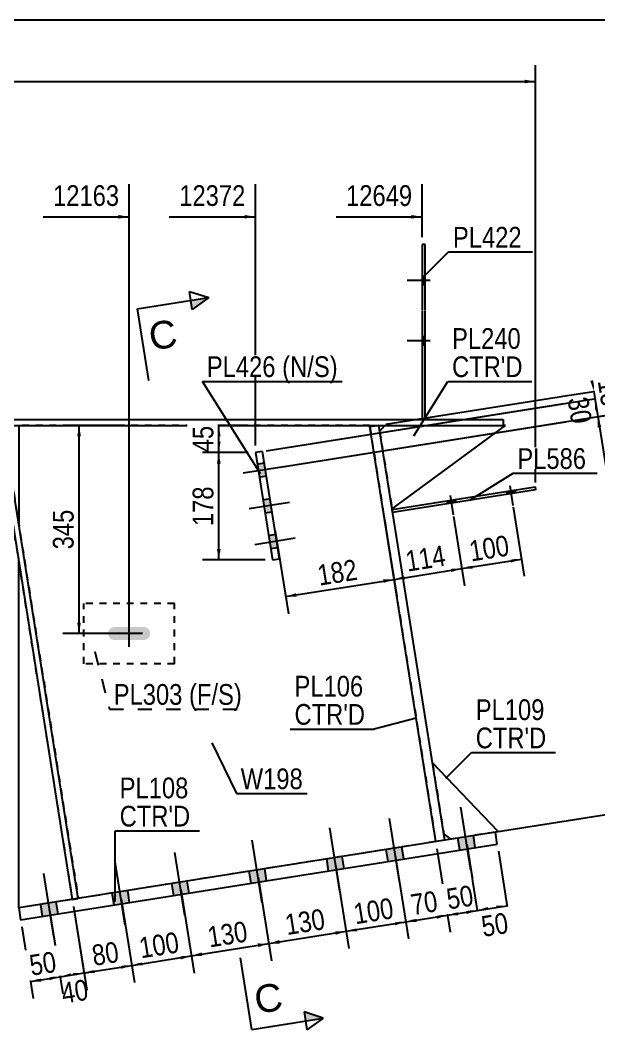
# Model space of a CAD drawing. Header units: millimetres. Extents: x -1070 to -667, y -188 to 89.
# Drawn here: x -820.3 to -740.4, y -50.2 to 89.3 of the extents above; entities that cross this region are included whole.
import ezdxf

# ---------------------------------------------------------------- set-up
doc = ezdxf.new("R2010")
doc.units = ezdxf.units.MM
doc.linetypes.add('DXK_LINE_DOT1', pattern=[1.8814, 0.9407, -0.9407])
doc.linetypes.add('DXK_LINE_DOT2', pattern=[3.9198, 1.9599, -1.9599])
doc.styles.add('Arial', font='ARIAL.TTF', dxfattribs={"height": 0.2})
doc.styles.add('Arial Narrow', font='ARIALN.TTF', dxfattribs={"height": 0.2})

# ---------------------------------------------------------------- blocks, each defined once
blk = doc.blocks.new('Unknown-624476485-1210')
at = {"color": 5, "linetype": 'Continuous'}
blk.add_line((-667, 89.32), (-1067, 89.32), dxfattribs=at)
blk = doc.blocks.new('Part-624476485-1573 - 1550')
at = {"color": 2, "linetype": 'Continuous'}
for p, q in [((-838.93, 34.17), (-835.6, 34.17)), ((-838.93, 34.17), (-838.93, 33.33)), ((-835.5, 34.17), (-826.96, 34.17)), ((-826.86, 34.17), (-753.64, 34.17)), ((-753.64, 34.17), (-753.64, 33.33)), ((-838.93, 33.33), (-835.6, 33.33)), ((-835.5, 33.33), (-826.96, 33.33)), ((-826.86, 33.33), (-753.64, 33.33))]:
    blk.add_line(p, q, dxfattribs=at)
blk = doc.blocks.new('Bolt-624476485-2109 - 1550')
at = {"linetype": 'Continuous'}
for points in [[(-753.11, 23.82), (-751.96, 24), (-752.03, 24.42), (-753.18, 24.23)], [(-753.11, 23.82), (-751.96, 24), (-752.03, 24.42), (-753.18, 24.23)], [(-761.34, 22.51), (-760.19, 22.7), (-760.26, 23.11), (-761.41, 22.92)], [(-761.34, 22.51), (-760.19, 22.7), (-760.26, 23.11), (-761.41, 22.92)]]:
    blk.add_hatch(color=3, dxfattribs=at).paths.add_polyline_path(points)
at = {"color": 3, "linetype": 'Continuous'}
for p, q in [((-753.18, 24.23), (-753.11, 23.82)), ((-753.18, 24.23), (-753.11, 23.82)), ((-752.71, 24.98), (-752.28, 22.27)), ((-752.71, 24.98), (-752.28, 22.27)), ((-752.03, 24.42), (-751.96, 24)), ((-752.03, 24.42), (-751.96, 24)), ((-761.41, 22.92), (-761.34, 22.51)), ((-761.41, 22.92), (-761.34, 22.51)), ((-760.94, 23.67), (-760.51, 20.96)), ((-760.94, 23.67), (-760.51, 20.96)), ((-760.26, 23.11), (-760.19, 22.7)), ((-760.26, 23.11), (-760.19, 22.7))]:
    blk.add_line(p, q, dxfattribs=at)
blk = doc.blocks.new('Part-624476485-1768 - 1550')
at = {"color": 2, "linetype": 'Continuous'}
for p, q in [((-772.05, 33.17), (-771.01, 33.33)), ((-762.93, -24.17), (-772.05, 33.17)), ((-761.69, -23.98), (-770.81, 33.33))]:
    blk.add_line(p, q, dxfattribs=at)
at = {"color": 7, "linetype": 'DXK_LINE_DOT1'}
for p, q in [((-771.01, 33.33), (-770.81, 33.37)), ((-770.81, 33.37), (-770.81, 33.33)), ((-761.69, -23.98), (-762.93, -24.17))]:
    blk.add_line(p, q, dxfattribs=at)
blk = doc.blocks.new('Part-624476485-1790 - 1550')
at = {"color": 2, "linetype": 'Continuous'}
for p, q in [((-822.7, 33.33), (-823.52, 33.2)), ((-823.52, 33.2), (-813.13, -32.16)), ((-812.31, -32.02), (-822.7, 33.33))]:
    blk.add_line(p, q, dxfattribs=at)
at = {"color": 7, "linetype": 'DXK_LINE_DOT1'}
blk.add_line((-813.13, -32.16), (-812.31, -32.02), dxfattribs=at)
blk = doc.blocks.new('Part-624476485-1812 - 1550')
at = {"color": 7, "linetype": 'DXK_LINE_DOT1'}
for p, q in [((-822.7, 33.33), (-823.52, 33.2)), ((-823.52, 33.2), (-813.13, -32.16)), ((-822.7, 33.33), (-812.31, -32.02))]:
    blk.add_line(p, q, dxfattribs=at)
blk = doc.blocks.new('Part-624476485-2029 - 1550')
at = {"color": 2, "linetype": 'Continuous'}
for p, q in [((-786.86, 29.72), (-787.84, 29.57)), ((-787.84, 29.57), (-785.49, 14.75)), ((-784.5, 14.91), (-786.86, 29.72)), ((-785.49, 14.75), (-784.5, 14.91))]:
    blk.add_line(p, q, dxfattribs=at)
blk = doc.blocks.new('Part-624476485-1841 - 1550')
at = {"color": 2, "linetype": 'Continuous'}
for p, q in [((-770.68, 32.51), (-769.97, 33.33)), ((-768.97, 21.81), (-753.31, 33.33)), ((-753.31, 33.33), (-753.64, 33.33))]:
    blk.add_line(p, q, dxfattribs=at)
at = {"color": 7, "linetype": 'DXK_LINE_DOT1'}
for p, q in [((-770.68, 32.51), (-768.97, 21.81)), ((-769.97, 33.33), (-753.64, 33.33))]:
    blk.add_line(p, q, dxfattribs=at)
blk = doc.blocks.new('Part-624476485-1870 - 1550')
at = {"color": 2, "linetype": 'Continuous'}
for p, q in [((-754.7, -22.86), (-820.54, -33.33)), ((-754.44, -24.51), (-754.7, -22.86)), ((-820.28, -34.98), (-754.44, -24.51)), ((-820.54, -33.33), (-820.28, -34.98))]:
    blk.add_line(p, q, dxfattribs=at)
blk = doc.blocks.new('Bolt-624476485-2114 - 1550')
at = {"linetype": 'Continuous'}
blk.add_hatch(color=3, dxfattribs=at).paths.add_polyline_path([(-808.12, 4.93), (-808.19, 4.58), (-808.12, 4.23), (-807.92, 3.93), (-807.63, 3.73), (-807.28, 3.66), (-803.28, 3.66), (-802.92, 3.73), (-802.63, 3.93), (-802.43, 4.23), (-802.36, 4.58), (-802.43, 4.93), (-802.63, 5.22), (-802.92, 5.42), (-803.28, 5.49), (-807.28, 5.49), (-807.63, 5.42), (-807.92, 5.22)])
at = {"color": 3, "linetype": 'Continuous'}
for p, q in [((-805.28, 2.74), (-805.28, 6.41)), ((-803.44, 4.58), (-807.11, 4.58))]:
    blk.add_line(p, q, dxfattribs=at)
blk = doc.blocks.new('Part-624476485-1899 - 1550')
at = {"color": 2, "linetype": 'Continuous'}
for p, q in [((-754.29, -22.8), (-763.4, -13.28)), ((-761.82, -23.15), (-760.87, -23.85)), ((-754.29, -22.8), (-754.7, -22.86))]:
    blk.add_line(p, q, dxfattribs=at)
at = {"color": 7, "linetype": 'DXK_LINE_DOT1'}
for p, q in [((-763.4, -13.28), (-761.82, -23.15)), ((-754.7, -22.86), (-760.87, -23.85))]:
    blk.add_line(p, q, dxfattribs=at)
blk = doc.blocks.new('Bolt-624476485-2102 - 1550')
at = {"linetype": 'Continuous'}
for points in [[(-757.74, -23.35), (-759.88, -23.69), (-759.62, -25.33), (-757.48, -24.99)], [(-757.74, -23.35), (-759.88, -23.69), (-759.62, -25.33), (-757.48, -24.99)], [(-767.62, -24.92), (-769.76, -25.26), (-769.5, -26.9), (-767.36, -26.56)], [(-767.62, -24.92), (-769.76, -25.26), (-769.5, -26.9), (-767.36, -26.56)], [(-775.85, -26.23), (-777.99, -26.57), (-777.73, -28.21), (-775.59, -27.87)], [(-775.85, -26.23), (-777.99, -26.57), (-777.73, -28.21), (-775.59, -27.87)], [(-786.55, -27.93), (-788.69, -28.27), (-788.43, -29.91), (-786.29, -29.57)], [(-786.55, -27.93), (-788.69, -28.27), (-788.43, -29.91), (-786.29, -29.57)], [(-797.25, -29.63), (-799.39, -29.97), (-799.13, -31.62), (-796.99, -31.28)], [(-797.25, -29.63), (-799.39, -29.97), (-799.13, -31.62), (-796.99, -31.28)], [(-805.48, -30.94), (-807.62, -31.28), (-807.36, -32.92), (-805.22, -32.58)], [(-805.48, -30.94), (-807.62, -31.28), (-807.36, -32.92), (-805.22, -32.58)], [(-815.35, -32.51), (-817.49, -32.85), (-817.23, -34.5), (-815.09, -34.15)], [(-815.35, -32.51), (-817.49, -32.85), (-817.23, -34.5), (-815.09, -34.15)]]:
    blk.add_hatch(color=3, dxfattribs=at).paths.add_polyline_path(points)
at = {"color": 3, "linetype": 'Continuous'}
for p, q in [((-758.08, -28.12), (-759.47, -19.4)), ((-758.08, -28.12), (-759.47, -19.4)), ((-776.19, -31), (-777.57, -22.28)), ((-776.19, -31), (-777.57, -22.28)), ((-767.96, -29.69), (-769.34, -20.97)), ((-767.96, -29.69), (-769.34, -20.97)), ((-759.62, -25.33), (-759.88, -23.69)), ((-759.62, -25.33), (-759.88, -23.69)), ((-757.48, -24.99), (-757.74, -23.35)), ((-757.48, -24.99), (-757.74, -23.35)), ((-786.89, -32.7), (-788.27, -23.98)), ((-786.89, -32.7), (-788.27, -23.98)), ((-767.36, -26.56), (-767.62, -24.92)), ((-767.36, -26.56), (-767.62, -24.92)), ((-797.59, -34.4), (-798.97, -25.68)), ((-797.59, -34.4), (-798.97, -25.68)), ((-775.59, -27.87), (-775.85, -26.23)), ((-775.59, -27.87), (-775.85, -26.23)), ((-769.5, -26.9), (-769.76, -25.26)), ((-769.5, -26.9), (-769.76, -25.26)), ((-805.82, -35.71), (-807.2, -26.99)), ((-805.82, -35.71), (-807.2, -26.99)), ((-777.73, -28.21), (-777.99, -26.57)), ((-777.73, -28.21), (-777.99, -26.57)), ((-815.69, -37.28), (-817.08, -28.56)), ((-815.69, -37.28), (-817.08, -28.56)), ((-788.43, -29.91), (-788.69, -28.27)), ((-788.43, -29.91), (-788.69, -28.27)), ((-786.29, -29.57), (-786.55, -27.93)), ((-786.29, -29.57), (-786.55, -27.93)), ((-799.13, -31.62), (-799.39, -29.97)), ((-799.13, -31.62), (-799.39, -29.97)), ((-796.99, -31.28), (-797.25, -29.63)), ((-796.99, -31.28), (-797.25, -29.63)), ((-807.36, -32.92), (-807.62, -31.28)), ((-807.36, -32.92), (-807.62, -31.28)), ((-805.22, -32.58), (-805.48, -30.94)), ((-805.22, -32.58), (-805.48, -30.94)), ((-817.23, -34.5), (-817.49, -32.85)), ((-817.23, -34.5), (-817.49, -32.85)), ((-815.09, -34.15), (-815.35, -32.51)), ((-815.09, -34.15), (-815.35, -32.51))]:
    blk.add_line(p, q, dxfattribs=at)
blk = doc.blocks.new('Part-624476485-1941 - 1550')
at = {"color": 7, "linetype": 'DXK_LINE_DOT1'}
for p, q in [((-799.02, 8.74), (-811.53, 8.74)), ((-811.53, 0.41), (-811.53, 8.74)), ((-799.02, 0.41), (-799.02, 8.74)), ((-799.02, 0.41), (-811.53, 0.41))]:
    blk.add_line(p, q, dxfattribs=at)
blk = doc.blocks.new('Part-624476485-2007 - 1550')
at = {"color": 2, "linetype": 'Continuous'}
for p, q in [((-768.96, 21.72), (-749.21, 24.86)), ((-749.14, 24.45), (-768.9, 21.31)), ((-749.21, 24.86), (-749.14, 24.45))]:
    blk.add_line(p, q, dxfattribs=at)
at = {"color": 7, "linetype": 'DXK_LINE_DOT1'}
blk.add_line((-768.9, 21.31), (-768.96, 21.72), dxfattribs=at)
blk = doc.blocks.new('Part-624476485-2097 - 1550')
at = {"color": 2, "linetype": 'Continuous'}
for p, q in [((-820.54, 33.33), (-820.54, 19.73)), ((-772.05, 33.17), (-772.07, 33.33)), ((-820.54, -33.33), (-820.54, 14.42))]:
    blk.add_line(p, q, dxfattribs=at)
at = {"color": 7, "linetype": 'DXK_LINE_DOT1'}
for p, q in [((-772.07, 33.33), (-820.54, 33.33)), ((-772.05, 33.17), (-762.93, -24.17)), ((-762.93, -24.17), (-812.31, -32.02)), ((-813.13, -32.16), (-820.54, -33.33))]:
    blk.add_line(p, q, dxfattribs=at)
blk = doc.blocks.new('Bolt-624476485-2110 - 1550')
at = {"linetype": 'Continuous'}
for points in [[(-787.59, 28), (-787.31, 26.19), (-786.32, 26.35), (-786.61, 28.16)], [(-786.81, 23.07), (-786.52, 21.26), (-785.53, 21.41), (-785.82, 23.22)], [(-786.02, 18.13), (-785.74, 16.32), (-784.75, 16.47), (-785.04, 18.29)]]:
    blk.add_hatch(color=3, dxfattribs=at).paths.add_polyline_path(points)
at = {"color": 3, "linetype": 'Continuous'}
for p, q in [((-787.59, 28), (-786.61, 28.16)), ((-789.51, 26.77), (-783.91, 27.66)), ((-787.31, 26.19), (-786.32, 26.35)), ((-788.72, 21.83), (-783.13, 22.72)), ((-786.81, 23.07), (-785.82, 23.22)), ((-786.52, 21.26), (-785.53, 21.41)), ((-786.02, 18.13), (-785.04, 18.29)), ((-787.94, 16.9), (-782.34, 17.79)), ((-785.74, 16.32), (-784.75, 16.47))]:
    blk.add_line(p, q, dxfattribs=at)
blk = doc.blocks.new('Part-624476485-8720 - 1550')
at = {"color": 2, "linetype": 'Continuous'}
for p, q in [((-764.39, 58.35), (-764.8, 58.35)), ((-764.8, 58.35), (-764.8, 49.22)), ((-764.39, 49.22), (-764.39, 58.35)), ((-764.8, 49.12), (-764.8, 34.17)), ((-764.39, 34.17), (-764.39, 49.12))]:
    blk.add_line(p, q, dxfattribs=at)
at = {"color": 7, "linetype": 'DXK_LINE_DOT1'}
blk.add_line((-764.8, 34.17), (-764.39, 34.17), dxfattribs=at)
blk = doc.blocks.new('Bolt-624476485-8731 - 1550')
at = {"linetype": 'Continuous'}
for points in [[(-764.39, 52.76), (-764.39, 53.93), (-764.8, 53.93), (-764.8, 52.76)], [(-764.39, 52.76), (-764.39, 53.93), (-764.8, 53.93), (-764.8, 52.76)], [(-764.39, 44.41), (-764.39, 45.58), (-764.8, 45.58), (-764.8, 44.41)], [(-764.39, 44.41), (-764.39, 45.58), (-764.8, 45.58), (-764.8, 44.41)]]:
    blk.add_hatch(color=3, dxfattribs=at).paths.add_polyline_path(points)
at = {"color": 3, "linetype": 'Continuous'}
for p, q in [((-763.72, 53.35), (-766.89, 53.35)), ((-763.72, 53.35), (-766.89, 53.35)), ((-764.39, 53.93), (-764.8, 53.93)), ((-764.39, 53.93), (-764.8, 53.93)), ((-764.39, 52.76), (-764.8, 52.76)), ((-764.39, 52.76), (-764.8, 52.76)), ((-763.72, 45), (-766.89, 45)), ((-763.72, 45), (-766.89, 45)), ((-764.39, 45.58), (-764.8, 45.58)), ((-764.39, 45.58), (-764.8, 45.58)), ((-764.39, 44.41), (-764.8, 44.41)), ((-764.39, 44.41), (-764.8, 44.41))]:
    blk.add_line(p, q, dxfattribs=at)
blk = doc.blocks.new('StraightDimension-624476485-2491 - 1550')
at = {"linetype": 'Continuous'}
for points in [[(-773.78, -36.58), (-775.3, -36.56), (-773.86, -36.08)], [(-768.59, -35.24), (-767.07, -35.26), (-768.51, -35.74)]]:
    blk.add_hatch(color=7, dxfattribs=at).paths.add_polyline_path(points)
at = {"color": 7, "linetype": 'Continuous'}
for p, q in [((-768.53, -26.08), (-766.7, -37.63)), ((-776.76, -27.38), (-774.93, -38.93)), ((-775.3, -36.56), (-767.07, -35.26))]:
    blk.add_line(p, q, dxfattribs=at)
at = {"color": 0}
blk.add_wipeout([(-767.91, -35.24), (-768.57, -31.09), (-775.17, -32.14), (-774.51, -36.29)], dxfattribs=at)
at = {"color": 3, "style": 'Arial Narrow'}
blk.add_text('100', height=2.863, rotation=9.0355, dxfattribs=at).set_placement((-774.01, -35.6))
blk = doc.blocks.new('StraightDimension-624476485-13691 - 1550')
at = {"linetype": 'Continuous'}
for points in [[(-757.81, 13.54), (-759.33, 13.55), (-757.89, 14.04)], [(-752.62, 14.87), (-751.1, 14.86), (-752.54, 14.38)]]:
    blk.add_hatch(color=7, dxfattribs=at).paths.add_polyline_path(points)
at = {"color": 7, "linetype": 'Continuous'}
for p, q in [((-752.24, 22.04), (-750.72, 12.49)), ((-760.47, 20.73), (-758.95, 11.18)), ((-759.33, 13.55), (-751.1, 14.86))]:
    blk.add_line(p, q, dxfattribs=at)
at = {"color": 0}
blk.add_wipeout([(-751.94, 14.88), (-752.59, 19.03), (-759.2, 17.98), (-758.54, 13.83)], dxfattribs=at)
at = {"color": 3, "style": 'Arial Narrow'}
blk.add_text('100', height=2.863, rotation=9.0355, dxfattribs=at).set_placement((-758.04, 14.52))
blk = doc.blocks.new('StraightDimension-624476485-13721 - 1550')
at = {"linetype": 'Continuous'}
for points in [[(-740.95, 35.51), (-740.94, 37.03), (-740.46, 35.58)], [(-740.54, 36.08), (-740.55, 34.56), (-741.03, 36)]]:
    blk.add_hatch(color=7, dxfattribs=at).paths.add_polyline_path(points)
at = {"color": 7, "linetype": 'Continuous'}
for p, q in [((-786.36, 29.8), (-738.57, 37.4)), ((-740.94, 37.03), (-740.55, 34.56)), ((-784.41, 27.58), (-738.18, 34.93))]:
    blk.add_line(p, q, dxfattribs=at)
at = {"color": 0}
blk.add_wipeout([(-744.66, 32.71), (-740.51, 33.37), (-741.27, 38.17), (-745.42, 37.51)], dxfattribs=at)
at = {"color": 3, "style": 'Arial Narrow'}
blk.add_text('30', height=2.863, rotation=-80.9647, dxfattribs=at).set_placement((-744.74, 37.01))
blk = doc.blocks.new('StraightDimension-624476485-2387 - 1550')
at = {"linetype": 'Continuous'}
for points in [[(-793.15, 31.83), (-792.9, 33.33), (-792.65, 31.83)], [(-792.65, 31.07), (-792.9, 29.57), (-793.15, 31.07)]]:
    blk.add_hatch(color=7, dxfattribs=at).paths.add_polyline_path(points)
at = {"color": 7, "linetype": 'Continuous'}
for p, q in [((-788.84, 33.33), (-795.15, 33.33)), ((-792.9, 29.57), (-792.9, 33.33)), ((-788.84, 29.57), (-795.15, 29.57))]:
    blk.add_line(p, q, dxfattribs=at)
at = {"color": 0}
blk.add_wipeout([(-793.05, 33.88), (-797.25, 33.88), (-797.25, 29.02), (-793.05, 29.02)], dxfattribs=at)
at = {"color": 3, "style": 'Arial Narrow'}
blk.add_text('45', height=2.863, rotation=90.0002, dxfattribs=at).set_placement((-793.65, 29.62))
blk = doc.blocks.new('StraightDimension-624476485-2401 - 1550')
at = {"linetype": 'Continuous'}
for points in [[(-812.45, 31.83), (-812.2, 33.33), (-811.95, 31.83)], [(-811.95, 6.08), (-812.2, 4.58), (-812.45, 6.08)]]:
    blk.add_hatch(color=7, dxfattribs=at).paths.add_polyline_path(points)
at = {"color": 7, "linetype": 'Continuous'}
for p, q in [((-806.28, 33.33), (-814.45, 33.33)), ((-812.2, 4.58), (-812.2, 33.33)), ((-806.28, 4.58), (-814.45, 4.58))]:
    blk.add_line(p, q, dxfattribs=at)
at = {"color": 0}
blk.add_wipeout([(-812.35, 22.3), (-816.55, 22.3), (-816.55, 15.61), (-812.35, 15.61)], dxfattribs=at)
at = {"color": 3, "style": 'Arial Narrow'}
blk.add_text('345', height=2.863, rotation=90.0002, dxfattribs=at).set_placement((-812.95, 16.21))
blk = doc.blocks.new('StraightDimension-624476485-2377 - 1550')
at = {"linetype": 'Continuous'}
for points in [[(-793.15, 28.07), (-792.9, 29.57), (-792.65, 28.07)], [(-792.65, 16.25), (-792.9, 14.75), (-793.15, 16.25)]]:
    blk.add_hatch(color=7, dxfattribs=at).paths.add_polyline_path(points)
at = {"color": 7, "linetype": 'Continuous'}
for p, q in [((-788.84, 29.57), (-795.15, 29.57)), ((-792.9, 14.75), (-792.9, 29.57)), ((-786.49, 14.75), (-795.15, 14.75))]:
    blk.add_line(p, q, dxfattribs=at)
at = {"color": 0}
blk.add_wipeout([(-793.05, 25.5), (-797.25, 25.5), (-797.25, 18.82), (-793.05, 18.82)], dxfattribs=at)
at = {"color": 3, "style": 'Arial Narrow'}
blk.add_text('178', height=2.863, rotation=90.0002, dxfattribs=at).set_placement((-793.65, 19.42))
blk = doc.blocks.new('StraightDimension-624476485-2458 - 1550')
at = {"linetype": 'Continuous'}
for points in [[(-813.29, -42.86), (-814.81, -42.85), (-813.36, -42.36)], [(-813.03, -42.31), (-811.51, -42.32), (-812.96, -42.8)]]:
    blk.add_hatch(color=7, dxfattribs=at).paths.add_polyline_path(points)
at = {"color": 7, "linetype": 'Continuous'}
for p, q in [((-812.97, -33.14), (-811.16, -44.54)), ((-816.27, -33.67), (-814.45, -45.07)), ((-814.81, -42.85), (-811.51, -42.32))]:
    blk.add_line(p, q, dxfattribs=at)
at = {"color": 0}
blk.add_wipeout([(-810.08, -46.5), (-810.74, -42.35), (-815.53, -43.11), (-814.87, -47.26)], dxfattribs=at)
at = {"color": 3, "style": 'Arial Narrow'}
blk.add_text('40', height=2.863, rotation=9.0355, dxfattribs=at).set_placement((-814.38, -46.57))
blk = doc.blocks.new('StraightDimension-624476485-2478 - 1550')
at = {"linetype": 'Continuous'}
for points in [[(-817.4, -43.51), (-818.92, -43.5), (-817.48, -43.02)], [(-816.33, -42.83), (-814.81, -42.85), (-816.25, -43.33)]]:
    blk.add_hatch(color=7, dxfattribs=at).paths.add_polyline_path(points)
at = {"color": 7, "linetype": 'Continuous'}
for p, q in [((-816.27, -33.67), (-814.43, -45.22)), ((-820.12, -35.97), (-818.54, -45.87)), ((-818.92, -43.5), (-814.81, -42.85))]:
    blk.add_line(p, q, dxfattribs=at)
at = {"color": 0}
blk.add_wipeout([(-814.49, -42.64), (-815.15, -38.5), (-819.94, -39.26), (-819.29, -43.41)], dxfattribs=at)
at = {"color": 3, "style": 'Arial Narrow'}
blk.add_text('50', height=2.863, rotation=9.0355, dxfattribs=at).set_placement((-818.79, -42.72))
blk = doc.blocks.new('StraightDimension-624476485-2497 - 1550')
at = {"linetype": 'Continuous'}
for points in [[(-765.55, -35.27), (-767.07, -35.26), (-765.63, -34.77)], [(-762.83, -34.33), (-761.31, -34.34), (-762.75, -34.82)]]:
    blk.add_hatch(color=7, dxfattribs=at).paths.add_polyline_path(points)
at = {"color": 7, "linetype": 'Continuous'}
for p, q in [((-768.53, -26.08), (-766.7, -37.63)), ((-762.77, -25.16), (-760.93, -36.71)), ((-767.07, -35.26), (-761.31, -34.34))]:
    blk.add_line(p, q, dxfattribs=at)
at = {"color": 0}
blk.add_wipeout([(-761.82, -34.27), (-762.48, -30.12), (-767.27, -30.88), (-766.61, -35.03)], dxfattribs=at)
at = {"color": 3, "style": 'Arial Narrow'}
blk.add_text('70', height=2.863, rotation=9.0355, dxfattribs=at).set_placement((-766.12, -34.34))
blk = doc.blocks.new('StraightDimension-624476485-2501 - 1550')
at = {"linetype": 'Continuous'}
for points in [[(-759.79, -34.35), (-761.31, -34.34), (-759.87, -33.86)], [(-758.72, -33.67), (-757.2, -33.69), (-758.64, -34.17)]]:
    blk.add_hatch(color=7, dxfattribs=at).paths.add_polyline_path(points)
at = {"color": 7, "linetype": 'Continuous'}
for p, q in [((-758.66, -24.51), (-756.82, -36.06)), ((-762.77, -25.16), (-760.93, -36.71)), ((-761.31, -34.34), (-757.2, -33.69))]:
    blk.add_line(p, q, dxfattribs=at)
at = {"color": 0}
blk.add_wipeout([(-756.88, -33.48), (-757.54, -29.33), (-762.34, -30.1), (-761.68, -34.25)], dxfattribs=at)
at = {"color": 3, "style": 'Arial Narrow'}
blk.add_text('50', height=2.863, rotation=9.0355, dxfattribs=at).set_placement((-761.18, -33.56))
blk = doc.blocks.new('StraightDimension-624476485-2515 - 1550')
at = {"linetype": 'Continuous'}
for points in [[(-755.68, -33.7), (-757.2, -33.69), (-755.75, -33.2)], [(-754.6, -33.02), (-753.08, -33.03), (-754.52, -33.51)]]:
    blk.add_hatch(color=7, dxfattribs=at).paths.add_polyline_path(points)
at = {"color": 7, "linetype": 'Continuous'}
for p, q in [((-758.66, -24.51), (-756.84, -35.91)), ((-754.28, -25.5), (-752.73, -35.25)), ((-757.2, -33.69), (-753.08, -33.03))]:
    blk.add_line(p, q, dxfattribs=at)
at = {"color": 0}
blk.add_wipeout([(-752.06, -37.27), (-752.72, -33.12), (-757.51, -33.89), (-756.85, -38.04)], dxfattribs=at)
at = {"color": 3, "style": 'Arial Narrow'}
blk.add_text('50', height=2.863, rotation=9.0355, dxfattribs=at).set_placement((-756.36, -37.35))
blk = doc.blocks.new('StraightDimension-624476485-2528 - 1550')
at = {"linetype": 'Continuous'}
for points in [[(-787.52, -38.25), (-786, -38.27), (-787.44, -38.75)], [(-795.18, -39.98), (-796.7, -39.97), (-795.26, -39.48)]]:
    blk.add_hatch(color=7, dxfattribs=at).paths.add_polyline_path(points)
at = {"color": 7, "linetype": 'Continuous'}
for p, q in [((-787.46, -29.09), (-785.62, -40.64)), ((-798.16, -30.79), (-796.32, -42.34)), ((-796.7, -39.97), (-786, -38.27))]:
    blk.add_line(p, q, dxfattribs=at)
at = {"color": 0}
blk.add_wipeout([(-788.07, -38.44), (-788.73, -34.3), (-795.33, -35.35), (-794.68, -39.49)], dxfattribs=at)
at = {"color": 3, "style": 'Arial Narrow'}
blk.add_text('130', height=2.863, rotation=9.0355, dxfattribs=at).set_placement((-794.18, -38.81))
blk = doc.blocks.new('StraightDimension-624476485-2537 - 1550')
at = {"linetype": 'Continuous'}
for points in [[(-776.82, -36.55), (-775.3, -36.56), (-776.74, -37.05)], [(-784.48, -38.28), (-786, -38.27), (-784.56, -37.78)]]:
    blk.add_hatch(color=7, dxfattribs=at).paths.add_polyline_path(points)
at = {"color": 7, "linetype": 'Continuous'}
for p, q in [((-776.76, -27.38), (-774.93, -38.93)), ((-787.46, -29.09), (-785.62, -40.64)), ((-786, -38.27), (-775.3, -36.56))]:
    blk.add_line(p, q, dxfattribs=at)
at = {"color": 0}
blk.add_wipeout([(-777.37, -36.74), (-778.03, -32.59), (-784.64, -33.64), (-783.98, -37.79)], dxfattribs=at)
at = {"color": 3, "style": 'Arial Narrow'}
blk.add_text('130', height=2.863, rotation=9.0355, dxfattribs=at).set_placement((-783.48, -37.1))
blk = doc.blocks.new('StraightDimension-624476485-2546 - 1550')
at = {"linetype": 'Continuous'}
for points in [[(-809.99, -42.33), (-811.51, -42.32), (-810.07, -41.84)], [(-806.45, -41.26), (-804.93, -41.28), (-806.37, -41.76)]]:
    blk.add_hatch(color=7, dxfattribs=at).paths.add_polyline_path(points)
at = {"color": 7, "linetype": 'Continuous'}
for p, q in [((-812.97, -33.14), (-811.14, -44.69)), ((-806.39, -32.1), (-804.55, -43.65)), ((-811.51, -42.32), (-804.93, -41.28))]:
    blk.add_line(p, q, dxfattribs=at)
at = {"color": 0}
blk.add_wipeout([(-805.85, -41.27), (-806.51, -37.12), (-811.3, -37.88), (-810.64, -42.03)], dxfattribs=at)
at = {"color": 3, "style": 'Arial Narrow'}
blk.add_text('80', height=2.863, rotation=9.0355, dxfattribs=at).set_placement((-810.15, -41.35))
blk = doc.blocks.new('StraightDimension-624476485-2559 - 1550')
at = {"linetype": 'Continuous'}
for points in [[(-798.22, -39.96), (-796.7, -39.97), (-798.14, -40.45)], [(-803.41, -41.29), (-804.93, -41.28), (-803.49, -40.79)]]:
    blk.add_hatch(color=7, dxfattribs=at).paths.add_polyline_path(points)
at = {"color": 7, "linetype": 'Continuous'}
for p, q in [((-798.16, -30.79), (-796.32, -42.34)), ((-806.39, -32.1), (-804.55, -43.65)), ((-804.93, -41.28), (-796.7, -39.97))]:
    blk.add_line(p, q, dxfattribs=at)
at = {"color": 0}
blk.add_wipeout([(-797.54, -39.95), (-798.2, -35.8), (-804.8, -36.85), (-804.14, -41)], dxfattribs=at)
at = {"color": 3, "style": 'Arial Narrow'}
blk.add_text('100', height=2.863, rotation=9.0355, dxfattribs=at).set_placement((-803.64, -40.31))
blk = doc.blocks.new('StraightDimension-624476485-12525 - 1550')
at = {"linetype": 'Continuous'}
blk.add_hatch(color=7, dxfattribs=at).paths.add_polyline_path([(-766.3, 62.41), (-764.8, 62.16), (-766.3, 61.91)])
at = {"color": 7, "linetype": 'Continuous'}
for p, q in [((-764.8, 59.35), (-764.8, 66.66)), ((-776.69, 62.16), (-764.8, 62.16))]:
    blk.add_line(p, q, dxfattribs=at)
at = {"color": 0}
blk.add_wipeout([(-765.58, 63.06), (-765.58, 67.26), (-775.92, 67.26), (-775.92, 63.06)], dxfattribs=at)
at = {"color": 3, "style": 'Arial Narrow'}
blk.add_text('12649', height=2.863, dxfattribs=at).set_placement((-775.32, 63.66))
blk = doc.blocks.new('StraightDimension-624476485-12526 - 1550')
at = {"linetype": 'Continuous'}
blk.add_hatch(color=7, dxfattribs=at).paths.add_polyline_path([(-789.34, 62.41), (-787.84, 62.16), (-789.34, 61.91)])
at = {"color": 7, "linetype": 'Continuous'}
for p, q in [((-787.84, 30.57), (-787.84, 66.66)), ((-799.73, 62.16), (-787.84, 62.16))]:
    blk.add_line(p, q, dxfattribs=at)
at = {"color": 0}
blk.add_wipeout([(-788.62, 63.06), (-788.62, 67.26), (-798.96, 67.26), (-798.96, 63.06)], dxfattribs=at)
at = {"color": 3, "style": 'Arial Narrow'}
blk.add_text('12372', height=2.863, dxfattribs=at).set_placement((-798.36, 63.66))
blk = doc.blocks.new('StraightDimension-624476485-13692 - 1550')
at = {"linetype": 'Continuous'}
for points in [[(-760.85, 13.56), (-759.33, 13.55), (-760.77, 13.07)], [(-767.17, 12.05), (-768.69, 12.06), (-767.25, 12.55)]]:
    blk.add_hatch(color=7, dxfattribs=at).paths.add_polyline_path(points)
at = {"color": 7, "linetype": 'Continuous'}
for p, q in [((-770.13, 21.1), (-768.31, 9.69)), ((-760.47, 20.73), (-758.95, 11.18)), ((-768.69, 12.06), (-759.33, 13.55))]:
    blk.add_line(p, q, dxfattribs=at)
at = {"color": 0}
blk.add_wipeout([(-760.73, 13.48), (-761.39, 17.63), (-767.99, 16.58), (-767.33, 12.43)], dxfattribs=at)
at = {"color": 3, "style": 'Arial Narrow'}
blk.add_text('114', height=2.863, rotation=9.0355, dxfattribs=at).set_placement((-766.83, 13.12))
blk = doc.blocks.new('StraightDimension-624476485-12527 - 1550')
at = {"linetype": 'Continuous'}
blk.add_hatch(color=7, dxfattribs=at).paths.add_polyline_path([(-806.78, 62.41), (-805.28, 62.16), (-806.78, 61.91)])
at = {"color": 7, "linetype": 'Continuous'}
for p, q in [((-805.28, 5.58), (-805.28, 66.66)), ((-817.17, 62.16), (-805.28, 62.16))]:
    blk.add_line(p, q, dxfattribs=at)
at = {"color": 0}
blk.add_wipeout([(-806.05, 63.06), (-806.05, 67.26), (-816.39, 67.26), (-816.39, 63.06)], dxfattribs=at)
at = {"color": 3, "style": 'Arial Narrow'}
blk.add_text('12163', height=2.863, dxfattribs=at).set_placement((-815.79, 63.66))
blk = doc.blocks.new('StraightDimension-624476485-13693 - 1550')
at = {"linetype": 'Continuous'}
for points in [[(-770.21, 12.08), (-768.69, 12.06), (-770.13, 11.58)], [(-782.15, 9.67), (-783.67, 9.68), (-782.23, 10.16)]]:
    blk.add_hatch(color=7, dxfattribs=at).paths.add_polyline_path(points)
at = {"color": 7, "linetype": 'Continuous'}
for p, q in [((-770.13, 21.1), (-768.31, 9.69)), ((-785.11, 18.72), (-783.29, 7.31)), ((-783.67, 9.68), (-768.69, 12.06))]:
    blk.add_line(p, q, dxfattribs=at)
at = {"color": 0}
blk.add_wipeout([(-772.9, 11.55), (-773.56, 15.69), (-780.16, 14.64), (-779.5, 10.5)], dxfattribs=at)
at = {"color": 3, "style": 'Arial Narrow'}
blk.add_text('182', height=2.863, rotation=9.0355, dxfattribs=at).set_placement((-779.01, 11.18))
blk = doc.blocks.new('StraightDimension-624476485-13720 - 1550')
at = {"linetype": 'Continuous'}
for points in [[(-740.56, 33.04), (-740.55, 34.56), (-740.07, 33.11)], [(-731.98, -17.73), (-731.99, -19.25), (-732.47, -17.81)]]:
    blk.add_hatch(color=7, dxfattribs=at).paths.add_polyline_path(points)
at = {"color": 7, "linetype": 'Continuous'}
for p, q in [((-784.41, 27.58), (-738.33, 34.91)), ((-740.55, 34.56), (-731.99, -19.25)), ((-755.44, -22.98), (-729.77, -18.9))]:
    blk.add_line(p, q, dxfattribs=at)
at = {"color": 0}
blk.add_wipeout([(-735.6, 4.37), (-731.45, 5.03), (-732.5, 11.64), (-736.65, 10.98)], dxfattribs=at)
at = {"color": 3, "style": 'Arial Narrow'}
blk.add_text('654', height=2.863, rotation=-80.9647, dxfattribs=at).set_placement((-735.96, 10.48))
blk = doc.blocks.new('StraightDimension-624476485-13722 - 1550')
at = {"linetype": 'Continuous'}
for points in [[(-741.09, 39.58), (-741.1, 38.06), (-741.59, 39.5)], [(-740.95, 35.51), (-740.94, 37.03), (-740.46, 35.58)]]:
    blk.add_hatch(color=7, dxfattribs=at).paths.add_polyline_path(points)
at = {"color": 7, "linetype": 'Continuous'}
for p, q in [((-769.82, 33.49), (-738.88, 38.41)), ((-741.1, 38.06), (-740.94, 37.03)), ((-786.36, 29.8), (-738.72, 37.38))]:
    blk.add_line(p, q, dxfattribs=at)
at = {"color": 0}
blk.add_wipeout([(-740.49, 35.17), (-736.35, 35.83), (-737.11, 40.62), (-741.26, 39.96)], dxfattribs=at)
at = {"color": 3, "style": 'Arial Narrow'}
blk.add_text('13', height=2.863, rotation=-80.9647, dxfattribs=at).set_placement((-740.57, 39.46))
blk = doc.blocks.new('StraightDimension-624476485-13790 - 1550')
at = {"linetype": 'Continuous'}
blk.add_hatch(color=7, dxfattribs=at).paths.add_polyline_path([(-750.64, 81.1), (-749.14, 80.85), (-750.64, 80.6)])
at = {"color": 7, "linetype": 'Continuous'}
for p, q in [((-749.14, 25.45), (-749.14, 83.1)), ((-1000, 80.85), (-749.14, 80.85))]:
    blk.add_line(p, q, dxfattribs=at)
blk = doc.blocks.new('Mark-624476485-2093 - 1550')
at = {"color": 0}
blk.add_wipeout([(-781.28, -16.93), (-781.28, -13.93), (-789.87, -13.93), (-789.87, -16.93)], dxfattribs=at)
blk.add_wipeout([(-781.28, -16.93), (-781.28, -13.93), (-789.87, -13.93), (-789.87, -16.93)], dxfattribs=at)
at = {"color": 7, "linetype": 'Continuous'}
for p, q in [((-793.84, -10.54), (-790.47, -17.53)), ((-790.47, -17.53), (-780.68, -17.53))]:
    blk.add_line(p, q, dxfattribs=at)
at = {"color": 3, "style": 'Arial Narrow'}
blk.add_text('W198', height=2.863, dxfattribs=at).set_placement((-789.87, -16.93))
blk = doc.blocks.new('Mark-624476485-1764 - 1550')
at = {"color": 7, "linetype": 'Continuous'}
blk.add_line((-765.64, -7.13), (-771.44, -8.63), dxfattribs=at)
at = {"color": 0}
for points in [[(-772.94, -4.13), (-772.94, -1.13), (-782.44, -1.13), (-782.44, -4.13)], [(-772.68, -8.03), (-772.68, -5.03), (-782.44, -5.03), (-782.44, -8.03)]]:
    blk.add_wipeout(points, dxfattribs=at)
for points in [[(-772.94, -4.13), (-772.94, -1.13), (-782.44, -1.13), (-782.44, -4.13)], [(-772.68, -8.03), (-772.68, -5.03), (-782.44, -5.03), (-782.44, -8.03)]]:
    blk.add_wipeout(points, dxfattribs=at)
at = {"color": 7, "linetype": 'Continuous'}
blk.add_line((-783.04, -8.63), (-771.44, -8.63), dxfattribs=at)
at = {"color": 3, "style": 'Arial Narrow'}
blk.add_text('PL106', height=2.863, dxfattribs=at).set_placement((-782.44, -4.13))
at = {"color": 1, "style": 'Arial Narrow'}
blk.add_text("CTR'D", height=2.863, dxfattribs=at).set_placement((-782.44, -8.03))
blk = doc.blocks.new('Mark-624476485-1837 - 1550')
at = {"color": 0}
for points in [[(-751.17, 43.91), (-751.17, 46.91), (-760.68, 46.91), (-760.68, 43.91)], [(-750.92, 40.01), (-750.92, 43.01), (-760.68, 43.01), (-760.68, 40.01)]]:
    blk.add_wipeout(points, dxfattribs=at)
for points in [[(-751.17, 43.91), (-751.17, 46.91), (-760.68, 46.91), (-760.68, 43.91)], [(-750.92, 40.01), (-750.92, 43.01), (-760.68, 43.01), (-760.68, 40.01)]]:
    blk.add_wipeout(points, dxfattribs=at)
at = {"color": 7, "linetype": 'Continuous'}
for p, q in [((-765.98, 31.89), (-761.28, 39.41)), ((-761.28, 39.41), (-749.67, 39.41))]:
    blk.add_line(p, q, dxfattribs=at)
at = {"color": 3, "style": 'Arial Narrow'}
blk.add_text('PL240', height=2.863, dxfattribs=at).set_placement((-760.68, 43.91))
at = {"color": 1, "style": 'Arial Narrow'}
blk.add_text("CTR'D", height=2.863, dxfattribs=at).set_placement((-760.68, 40.01))
blk = doc.blocks.new('Mark-624476485-1866 - 1550')
at = {"color": 0}
for points in [[(-797.08, -18.19), (-797.08, -15.19), (-806.59, -15.19), (-806.59, -18.19)], [(-796.83, -22.09), (-796.83, -19.09), (-806.59, -19.09), (-806.59, -22.09)]]:
    blk.add_wipeout(points, dxfattribs=at)
for points in [[(-797.08, -18.19), (-797.08, -15.19), (-806.59, -15.19), (-806.59, -18.19)], [(-796.83, -22.09), (-796.83, -19.09), (-806.59, -19.09), (-806.59, -22.09)]]:
    blk.add_wipeout(points, dxfattribs=at)
at = {"color": 7, "linetype": 'Continuous'}
for p, q in [((-807.19, -32.51), (-807.19, -22.69)), ((-807.19, -22.69), (-795.58, -22.69))]:
    blk.add_line(p, q, dxfattribs=at)
at = {"color": 3, "style": 'Arial Narrow'}
blk.add_text('PL108', height=2.863, dxfattribs=at).set_placement((-806.59, -18.19))
at = {"color": 1, "style": 'Arial Narrow'}
blk.add_text("CTR'D", height=2.863, dxfattribs=at).set_placement((-806.59, -22.09))
blk = doc.blocks.new('Mark-624476485-1895 - 1550')
at = {"color": 0}
for points in [[(-747.91, -7.38), (-747.91, -4.38), (-757.41, -4.38), (-757.41, -7.38)], [(-747.66, -11.28), (-747.66, -8.28), (-757.41, -8.28), (-757.41, -11.28)]]:
    blk.add_wipeout(points, dxfattribs=at)
for points in [[(-747.91, -7.38), (-747.91, -4.38), (-757.41, -4.38), (-757.41, -7.38)], [(-747.66, -11.28), (-747.66, -8.28), (-757.41, -8.28), (-757.41, -11.28)]]:
    blk.add_wipeout(points, dxfattribs=at)
at = {"color": 7, "linetype": 'Continuous'}
for p, q in [((-761.55, -15.42), (-758.01, -11.88)), ((-758.01, -11.88), (-746.41, -11.88))]:
    blk.add_line(p, q, dxfattribs=at)
at = {"color": 3, "style": 'Arial Narrow'}
blk.add_text('PL109', height=2.863, dxfattribs=at).set_placement((-757.41, -7.38))
at = {"color": 1, "style": 'Arial Narrow'}
blk.add_text("CTR'D", height=2.863, dxfattribs=at).set_placement((-757.41, -11.28))
blk = doc.blocks.new('Mark-624476485-1937 - 1550')
at = {"color": 0}
for points in [[(-797.91, -5.27), (-797.91, -2.27), (-807.41, -2.27), (-807.41, -5.27)], [(-789.71, -5.27), (-789.71, -2.27), (-797.01, -2.27), (-797.01, -5.27)]]:
    blk.add_wipeout(points, dxfattribs=at)
for points in [[(-797.91, -5.27), (-797.91, -2.27), (-807.41, -2.27), (-807.41, -5.27)], [(-789.71, -5.27), (-789.71, -2.27), (-797.01, -2.27), (-797.01, -5.27)]]:
    blk.add_wipeout(points, dxfattribs=at)
at = {"color": 7, "linetype": 'DXK_LINE_DOT2'}
for p, q in [((-810.04, 2.1), (-808.01, -5.87)), ((-808.01, -5.87), (-789.11, -5.87))]:
    blk.add_line(p, q, dxfattribs=at)
at = {"color": 3, "style": 'Arial Narrow'}
for s, p in [('PL303', (-807.41, -5.27)), ('(F/', (-797.01, -5.27)), ('S)', (-793, -5.27))]:
    blk.add_text(s, height=2.863, dxfattribs=at).set_placement(p)
blk = doc.blocks.new('Mark-624476485-2003 - 1550')
at = {"color": 0}
blk.add_wipeout([(-742.16, 27.32), (-742.16, 30.32), (-751.66, 30.32), (-751.66, 27.32)], dxfattribs=at)
blk.add_wipeout([(-742.16, 27.32), (-742.16, 30.32), (-751.66, 30.32), (-751.66, 27.32)], dxfattribs=at)
at = {"color": 7, "linetype": 'Continuous'}
for p, q in [((-758.21, 23.01), (-752.26, 26.72)), ((-752.26, 26.72), (-740.66, 26.72))]:
    blk.add_line(p, q, dxfattribs=at)
at = {"color": 3, "style": 'Arial Narrow'}
blk.add_text('PL586', height=2.863, dxfattribs=at).set_placement((-751.66, 27.32))
blk = doc.blocks.new('Mark-624476485-2025 - 1550')
at = {"color": 0}
for points in [[(-785.04, 40.02), (-785.04, 43.02), (-794.55, 43.02), (-794.55, 40.02)], [(-776.48, 40.02), (-776.48, 43.02), (-784.14, 43.02), (-784.14, 40.02)]]:
    blk.add_wipeout(points, dxfattribs=at)
for points in [[(-785.04, 40.02), (-785.04, 43.02), (-794.55, 43.02), (-794.55, 40.02)], [(-776.48, 40.02), (-776.48, 43.02), (-784.14, 43.02), (-784.14, 40.02)]]:
    blk.add_wipeout(points, dxfattribs=at)
at = {"color": 7, "linetype": 'Continuous'}
for p, q in [((-787.14, 26.65), (-795.15, 39.42)), ((-795.15, 39.42), (-775.88, 39.42))]:
    blk.add_line(p, q, dxfattribs=at)
at = {"color": 3, "style": 'Arial Narrow'}
for s, p in [('PL426', (-794.55, 40.02)), ('(N/', (-784.14, 40.02)), ('S)', (-779.76, 40.02))]:
    blk.add_text(s, height=2.863, dxfattribs=at).set_placement(p)
blk = doc.blocks.new('SectionMark-624476485-2755 - 1550')
at = {"linetype": 'Continuous'}
for points in [[(-796.56, 49.37), (-796.76, 50.61), (-794.29, 51)], [(-780.93, -48.94), (-781.12, -47.71), (-778.46, -48.55)]]:
    blk.add_hatch(color=30, dxfattribs=at).paths.add_polyline_path(points)
at = {"color": 30, "linetype": 'Continuous'}
for p, q in [((-796.56, 49.37), (-796.95, 51.84)), ((-796.95, 51.84), (-794.29, 51)), ((-804.16, 49.43), (-794.29, 51)), ((-794.29, 51), (-796.56, 49.37)), ((-778.46, -48.55), (-781.12, -47.71)), ((-781.12, -47.71), (-780.73, -50.18)), ((-778.46, -48.55), (-780.73, -50.18))]:
    blk.add_line(p, q, dxfattribs=at)
at = {"color": 0, "linetype": 'Continuous'}
for points in [[(-798.43, 44.27), (-799.06, 48.22), (-802.86, 47.61), (-802.23, 43.66)], [(-783.86, -47.39), (-784.49, -43.43), (-788.29, -44.04), (-787.66, -47.99)]]:
    blk.add_wipeout(points, dxfattribs=at)
at = {"color": 30, "linetype": 'Continuous'}
for p, q in [((-804.16, 49.43), (-802.59, 39.55)), ((-788.33, -50.12), (-789.91, -40.25)), ((-788.33, -50.12), (-778.46, -48.55))]:
    blk.add_line(p, q, dxfattribs=at)
at = {"color": 96, "linetype": 'Continuous', "style": 'Arial'}
for p in [(-802.23, 43.66), (-787.66, -47.99)]:
    blk.add_text('C', height=3.82, rotation=9.0355, dxfattribs=at).set_placement(p)
blk = doc.blocks.new('Mark-624476485-8850 - 1550')
at = {"color": 0}
blk.add_wipeout([(-751.06, 57.9), (-751.06, 60.9), (-760.56, 60.9), (-760.56, 57.9)], dxfattribs=at)
blk.add_wipeout([(-751.06, 57.9), (-751.06, 60.9), (-760.56, 60.9), (-760.56, 57.9)], dxfattribs=at)
at = {"color": 7, "linetype": 'Continuous'}
for p, q in [((-764.7, 53.77), (-761.16, 57.3)), ((-761.16, 57.3), (-749.56, 57.3))]:
    blk.add_line(p, q, dxfattribs=at)
at = {"color": 3, "style": 'Arial Narrow'}
blk.add_text('PL422', height=2.863, dxfattribs=at).set_placement((-760.56, 57.9))

msp = doc.modelspace()

# ---------------------------------------------------------------- block references
for name in ['Unknown-624476485-1210', 'Part-624476485-8720 - 1550', 'Bolt-624476485-8731 - 1550', 'Part-624476485-1573 - 1550', 'Part-624476485-1790 - 1550', 'Part-624476485-1812 - 1550', 'Part-624476485-2097 - 1550', 'Part-624476485-1768 - 1550', 'Part-624476485-1841 - 1550', 'Part-624476485-2029 - 1550', 'Bolt-624476485-2110 - 1550', 'Part-624476485-2007 - 1550', 'Bolt-624476485-2109 - 1550', 'Part-624476485-1941 - 1550', 'Bolt-624476485-2114 - 1550', 'Part-624476485-1899 - 1550', 'Bolt-624476485-2102 - 1550', 'Part-624476485-1870 - 1550']:
    msp.add_blockref(name, (0, 0))

# ---------------------------------------------------------------- next in the draw order: block references
for name in ['StraightDimension-624476485-12525 - 1550', 'StraightDimension-624476485-13721 - 1550', 'StraightDimension-624476485-2387 - 1550', 'StraightDimension-624476485-2401 - 1550', 'StraightDimension-624476485-13691 - 1550', 'Mark-624476485-1937 - 1550', 'StraightDimension-624476485-2491 - 1550', 'StraightDimension-624476485-2528 - 1550', 'StraightDimension-624476485-2458 - 1550']:
    msp.add_blockref(name, (0, 0))

# ---------------------------------------------------------------- next in the draw order: block references
for name in ['StraightDimension-624476485-12527 - 1550', 'StraightDimension-624476485-12526 - 1550', 'StraightDimension-624476485-2377 - 1550', 'StraightDimension-624476485-13692 - 1550', 'StraightDimension-624476485-2497 - 1550', 'StraightDimension-624476485-2537 - 1550', 'StraightDimension-624476485-2546 - 1550', 'StraightDimension-624476485-2478 - 1550']:
    msp.add_blockref(name, (0, 0))

# ---------------------------------------------------------------- next in the draw order: block references
for name in ['StraightDimension-624476485-13693 - 1550', 'StraightDimension-624476485-2501 - 1550', 'StraightDimension-624476485-2559 - 1550']:
    msp.add_blockref(name, (0, 0))

# ---------------------------------------------------------------- next in the draw order: block references
for name in ['StraightDimension-624476485-13720 - 1550', 'Mark-624476485-1866 - 1550', 'StraightDimension-624476485-2515 - 1550']:
    msp.add_blockref(name, (0, 0))

# ---------------------------------------------------------------- next in the draw order: block references
for name in ['StraightDimension-624476485-13722 - 1550', 'Mark-624476485-1764 - 1550', 'Mark-624476485-1895 - 1550', 'Mark-624476485-2093 - 1550']:
    msp.add_blockref(name, (0, 0))

# ---------------------------------------------------------------- next in the draw order: block references
msp.add_blockref('StraightDimension-624476485-13790 - 1550', (0, 0))

# ---------------------------------------------------------------- next in the draw order: block references
for name in ['Mark-624476485-8850 - 1550', 'Mark-624476485-1837 - 1550', 'Mark-624476485-2025 - 1550', 'Mark-624476485-2003 - 1550']:
    msp.add_blockref(name, (0, 0))

# ---------------------------------------------------------------- next in the draw order: block references
msp.add_blockref('SectionMark-624476485-2755 - 1550', (0, 0))

doc.saveas('drawing.dxf')
